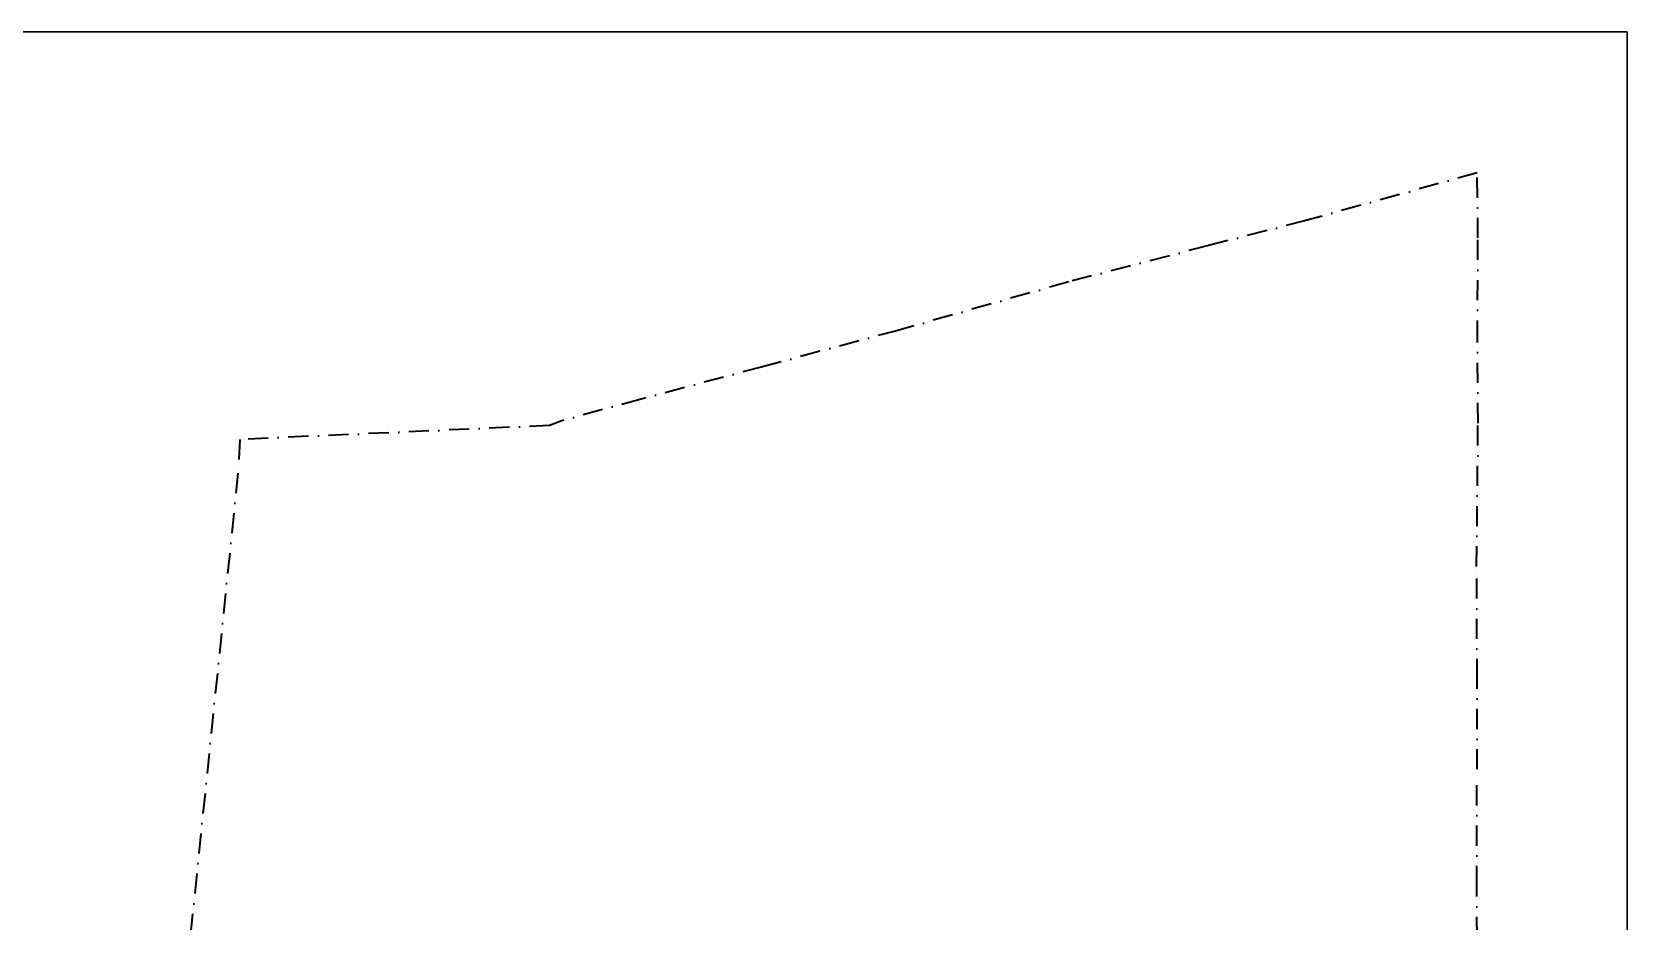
# Model space of a CAD drawing. Header units: millimetres. Extents: x -176651 to 388869, y -18959 to 486614.
# Drawn here: x 162309 to 388869, y 360364 to 486614 of the extents above; entities that cross this region are included whole.
import ezdxf
from ezdxf.xclip import XClip

# ---------------------------------------------------------------- set-up
doc = ezdxf.new("R2010")
doc.units = ezdxf.units.MM
doc.header["$LTSCALE"] = 150
doc.header["$XCLIPFRAME"] = 2
doc.linetypes.add('DASHDOT', pattern=[25.4, 12.7, -6.35, 0, -6.35])
doc.layers.add('ad-Site Boundary', color=1, linetype='DASHDOT', lineweight=35, true_color=0xff0000)

# ---------------------------------------------------------------- blocks, each defined once
blk = doc.blocks.new('Site boundary')
at = {"layer": 'ad-Site Boundary', "ltscale": 1.5}
blk.add_lwpolyline([(367655, 346687), (367512, 365356), (367557, 381920), (367570, 394720), (367499, 410723), (367694, 431075), (367616, 442799), (367688, 457354), (367577, 466614), (343221, 459825), (329397, 456278), (309560, 451133), (285276, 444234), (266058, 439076), (248863, 434485), (237555, 431401), (235827, 430735), (191839, 428759), (191574, 423951), (183873, 349088)], dxfattribs=at)
blk = doc.blocks.new('1625W_Footing Layout')
at = {"ltscale": 5}
for points in [[(-176651, 486614), (388869, 486614), (388869, -18386), (-176651, -18386)], [(388869, 486614), (954389, 486614), (954389, -18386), (388869, -18386)]]:
    blk.add_lwpolyline(points, close=True, dxfattribs=at)
blk.add_blockref('Site boundary', (0, 0))

msp = doc.modelspace()

# ---------------------------------------------------------------- linework, layer by layer
msp.add_lwpolyline([(-176651, 486614), (388869, 486614), (388869, -2838), (-176651, -2838)], close=True)

# ---------------------------------------------------------------- next in the draw order: block references
ref = msp.add_blockref('1625W_Footing Layout', (0, 0))
XClip(ref).set_block_clipping_path([(-176651.2716480088, -2838.4650931536), (388868.7283519913, 486613.8052760336)])

# ---------------------------------------------------------------- next in the draw order: linework, layer by layer
msp.add_lwpolyline([(-176651, 486614), (388869, 486614), (388869, -2838), (-176651, -2838)], close=True)

doc.saveas('drawing.dxf')
